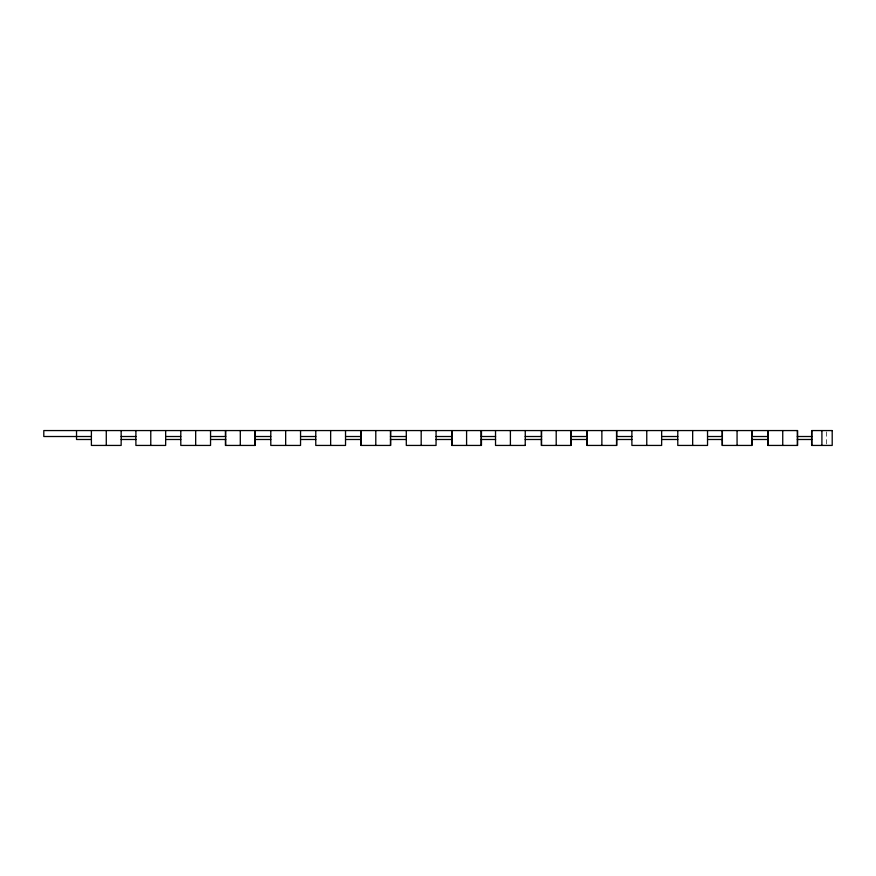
<?xml version="1.0" encoding="UTF-8"?>
<svg xmlns="http://www.w3.org/2000/svg" width="876" height="876" viewBox="0 0 876 876"><rect width="100%" height="100%" fill="white"/><g stroke="black" fill="none" stroke-linecap="round" stroke-linejoin="round"><path stroke-width="0.66" stroke-dasharray="4.38 3.29" d="M826.495 431.912L826.495 444.088"/><path stroke-width="1.31" d="M91.4 436.511L43.8 436.511L43.8 430.565L797.62 430.565L797.62 445.435L767.869 445.435L767.869 438.679M121.151 436.511L135.9 436.511M165.652 436.511L180.795 436.511M210.547 436.511L225.701 436.511M254.894 436.511L270.793 436.511M300.545 436.511L315.776 436.511M345.527 436.511L361.12 436.511M390.455 436.511L406.3 436.511M436.051 436.511L452.158 436.511M481.012 436.511L495.586 436.511M525.217 436.511L541.587 436.511M570.823 436.511L587.205 436.511M616.54 436.511L631.892 436.511M661.643 436.511L677.783 436.511M707.534 436.511L722.382 436.511M751.75 436.511L768.164 436.511M797.324 436.511L811.855 436.511M91.4 439.489L76.53 439.489L76.53 430.565M121.151 439.489L135.9 439.489M165.652 439.489L180.795 439.489M210.547 439.489L225.701 439.489M254.894 439.489L270.793 439.489M300.545 439.489L315.776 439.489M345.527 439.489L361.12 439.489M390.455 439.489L406.3 439.489M436.051 439.489L452.158 439.489M481.012 439.489L495.586 439.489M525.217 439.489L541.587 439.489M570.823 439.489L587.205 439.489M616.54 439.489L631.892 439.489M661.643 439.489L677.783 439.489M707.534 439.489L722.382 439.489M751.75 439.489L768.164 439.489M797.324 439.489L811.855 439.489M525.271 445.435L495.531 445.435L495.531 430.565M821.907 430.565L821.907 445.435M811.855 430.565L811.855 445.435M797.324 430.565L797.324 445.435M782.739 430.565L782.739 445.435M768.164 430.565L768.164 445.435M767.869 430.565L767.869 436.938M751.937 430.565L751.937 436.938M751.937 438.679L751.937 445.435L722.185 445.435L722.185 438.679M751.75 430.565L751.75 445.435M737.066 430.565L737.066 445.435M722.382 430.565L722.382 445.435M722.185 430.565L722.185 436.938M707.534 430.565L707.534 445.435L677.783 445.435L677.783 430.565M692.664 430.565L692.664 445.435M661.643 430.565L661.643 445.435L631.892 445.435L631.892 430.565M646.762 430.565L646.762 445.435M616.748 430.565L616.748 436.938M616.748 438.679L616.748 445.435L586.997 445.435L586.997 438.679M616.54 430.565L616.54 445.435M601.867 430.565L601.867 445.435M587.205 430.565L587.205 445.435M586.997 430.565L586.997 436.938M571.086 430.565L571.086 436.938M571.086 438.679L571.086 445.435L541.335 445.435L541.335 438.679M570.823 430.565L570.823 445.435M556.205 430.565L556.205 445.435M541.587 430.565L541.587 445.435M541.335 430.565L541.335 436.938M525.271 430.565L525.217 445.435M510.401 430.565L510.401 445.435M481.461 430.565L481.461 436.938M481.461 438.679L481.461 445.435L451.709 445.435L451.709 438.679M481.012 430.565L481.012 445.435M466.59 430.565L466.59 445.435M452.158 430.565L452.158 445.435M451.709 430.565L451.709 436.938M436.051 430.565L436.051 445.435L406.3 445.435L406.3 430.565M421.181 430.565L421.181 445.435M390.663 430.565L390.663 436.938M390.663 438.679L390.663 445.435L360.912 445.435L360.912 438.679M390.455 430.565L390.455 445.435M375.793 430.565L375.793 445.435M361.12 430.565L361.12 445.435M360.912 430.565L360.912 436.938M345.527 430.565L345.527 445.435L315.776 445.435L315.776 430.565M330.646 430.565L330.646 445.435M300.545 430.565L300.545 445.435L270.793 445.435L270.793 430.565M285.664 430.565L285.664 445.435M255.168 430.565L255.168 436.938M255.168 438.679L255.168 445.435L225.417 445.435L225.417 438.679M254.894 430.565L254.894 445.435M240.298 430.565L240.298 445.435M225.701 430.565L225.701 445.435M225.417 430.565L225.417 436.938M210.547 430.565L210.547 445.435L180.795 445.435L180.795 430.565M195.676 430.565L195.676 445.435M165.652 430.565L165.652 445.435L135.9 445.435L135.9 430.565M150.771 430.565L150.771 445.435M121.151 430.565L121.151 445.435L91.4 445.435L91.4 430.565M106.281 430.565L106.281 445.435M832.2 430.565L811.625 430.565L811.625 445.435L832.2 445.435L832.2 430.565"/></g></svg>
